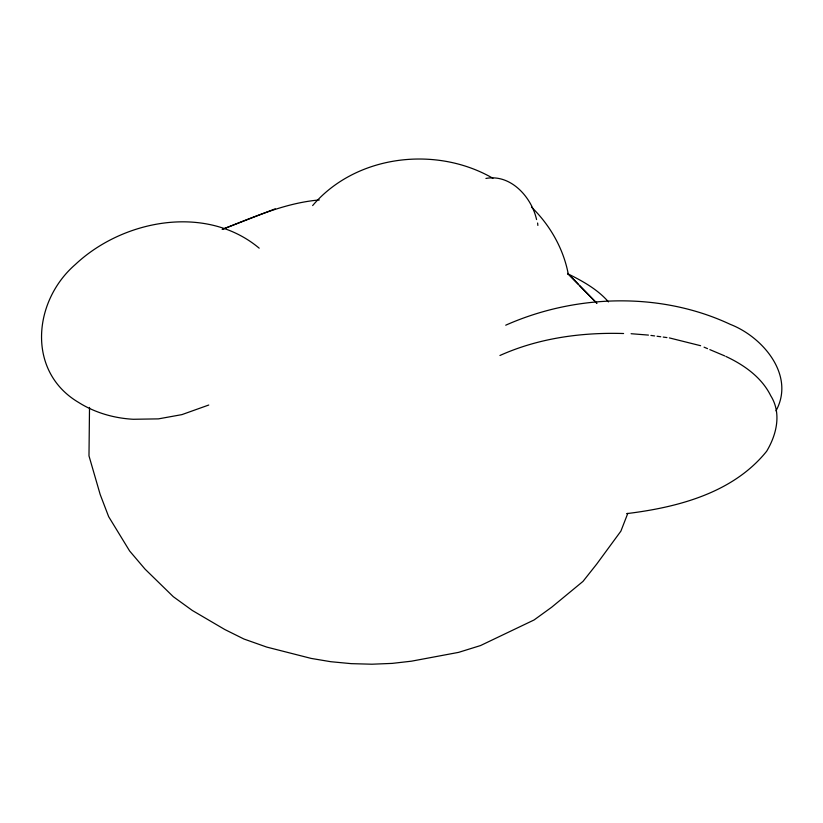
<?xml version="1.0" encoding="UTF-8"?>
<svg xmlns="http://www.w3.org/2000/svg" width="823" height="823" viewBox="0 0 823 823"><rect width="100%" height="100%" fill="white"/><g stroke="black" fill="none" stroke-linecap="round" stroke-linejoin="round"><path stroke-width="1.23" d="M89.512 407.426L88.987 455.87L100.19 494.52L108.657 516.659L129.623 550.978L145.043 569.115L173.293 596.685L192.294 610.45L224.792 629.513L243.906 639.008L266.703 647.073L311.197 658.421L330.764 661.702L351.215 663.647L371.924 664.212L392.211 663.389L411.438 661.188L458.586 652.372L480.519 645.561L534.076 619.966L551.657 607.24L582.993 581.398L596.696 564.105L620.881 531.154L627.815 513.336M775.986 410.842C795.471 375.309 762.695 336.905 730.392 324.406C660.622 291.64 575.606 294.13 505.723 325.198M312.637 205.575C355.906 154.724 436.19 145.373 492.936 178.303M499.931 355.495C538.448 338.14 581.604 332.225 623.597 333.521M222.292 229.35C253.793 217.066 285.2 202.911 319.303 199.948M275.211 208.836L222.333 229.35M208.754 405.029L181.893 414.627L158.397 418.876L133.295 419.277C114.058 418.218 94.912 412.755 78.535 402.396C26.47 371.564 33.054 301.033 75.335 264.502C122.894 219.69 206.203 203.795 259.194 248.176M485.92 178.437C510.733 173.807 531.617 197.139 536.565 219.566M626.591 513.634C677.555 507.4 733.046 493.049 766.645 451.261C776.655 434.595 781.757 413.239 770.729 395.719C761.676 377.335 744.054 364.939 725.907 356.452M631.097 333.716L648.452 335.095M650.921 335.424L654.614 335.928M657.073 336.257L660.766 336.751M663.235 337.08L666.928 337.574M669.387 337.914L700.61 345.711M704.066 347.172L707.523 348.633M709.827 349.61L724.806 355.937M567.777 273.771C582.561 281.044 597.56 289.336 608.485 301.897M567.654 273.37L578.24 284.182M579.402 285.447L596.84 303.255M567.798 273.545L596.757 303.152M531.514 207.129C550.114 225.204 563.59 248.916 568.343 274.491M537.614 223.023L537.872 225.42"/></g></svg>
